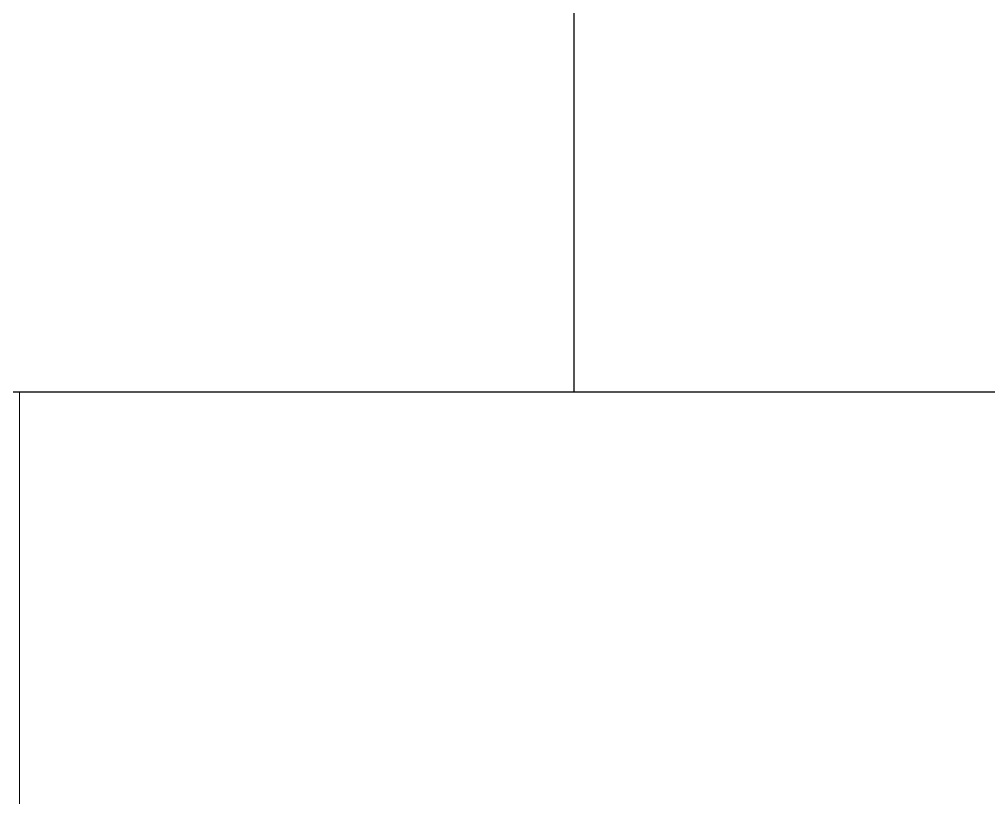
# Model space of a CAD drawing. Extents: x -12260 to 57327, y -29287 to 19916.
# Drawn here: x 11906.9 to 12063.3, y -875.4 to -749.8 of the extents above; entities that cross this region are included whole.
import ezdxf

# ---------------------------------------------------------------- set-up
doc = ezdxf.new("R2010")
doc.units = 0
doc.header["$LTSCALE"] = 0.25
doc.linetypes.add('DASHDOT', pattern=[25.4, 12.7, -6.35, 0, -6.35])
doc.layers.add('01-First Floor-FUR$0$FALSE CEILING', color=251, linetype='Continuous')
doc.layers.add('01-First Floor-FUR$0$Walls', color=251, linetype='Continuous', lineweight=5)
doc.layers.add('E-LITE-CLNG-CNDT', color=6, linetype='DASHDOT', lineweight=35)

# ---------------------------------------------------------------- blocks, each defined once
blk = doc.blocks.new('01-First Floor-FUR$0$A$C37be4daf')
at = {"layer": '01-First Floor-FUR$0$Walls'}
blk.add_line((216.01, 498.24), (216.01, 598.24), dxfattribs=at)
blk = doc.blocks.new('01-First Floor-FUR')
at = {"layer": '01-First Floor-FUR$0$FALSE CEILING', "linetype": 'Continuous'}
blk.add_line((11996.44, -810), (11996.44, 3760), dxfattribs=at)
at = {"layer": '01-First Floor-FUR$0$FALSE CEILING'}
blk.add_lwpolyline([(9507.86, -810), (8396.44, 301.42), (8396.44, 3760), (13106, 3760), (13106, -810), (9507.86, -810)], dxfattribs=at)
at = {"layer": '01-First Floor-FUR$0$Walls'}
blk.add_line((13106, -810), (9507.86, -810), dxfattribs=at)
at = {"rotation": 180}
blk.add_blockref('01-First Floor-FUR$0$A$C37be4daf', (12122.94, -311.76, 0.1), dxfattribs=at)

msp = doc.modelspace()

# ---------------------------------------------------------------- block references
at = {"layer": 'E-LITE-CLNG-CNDT'}
msp.add_blockref('01-First Floor-FUR', (0, 0), dxfattribs=at)

doc.saveas('drawing.dxf')
